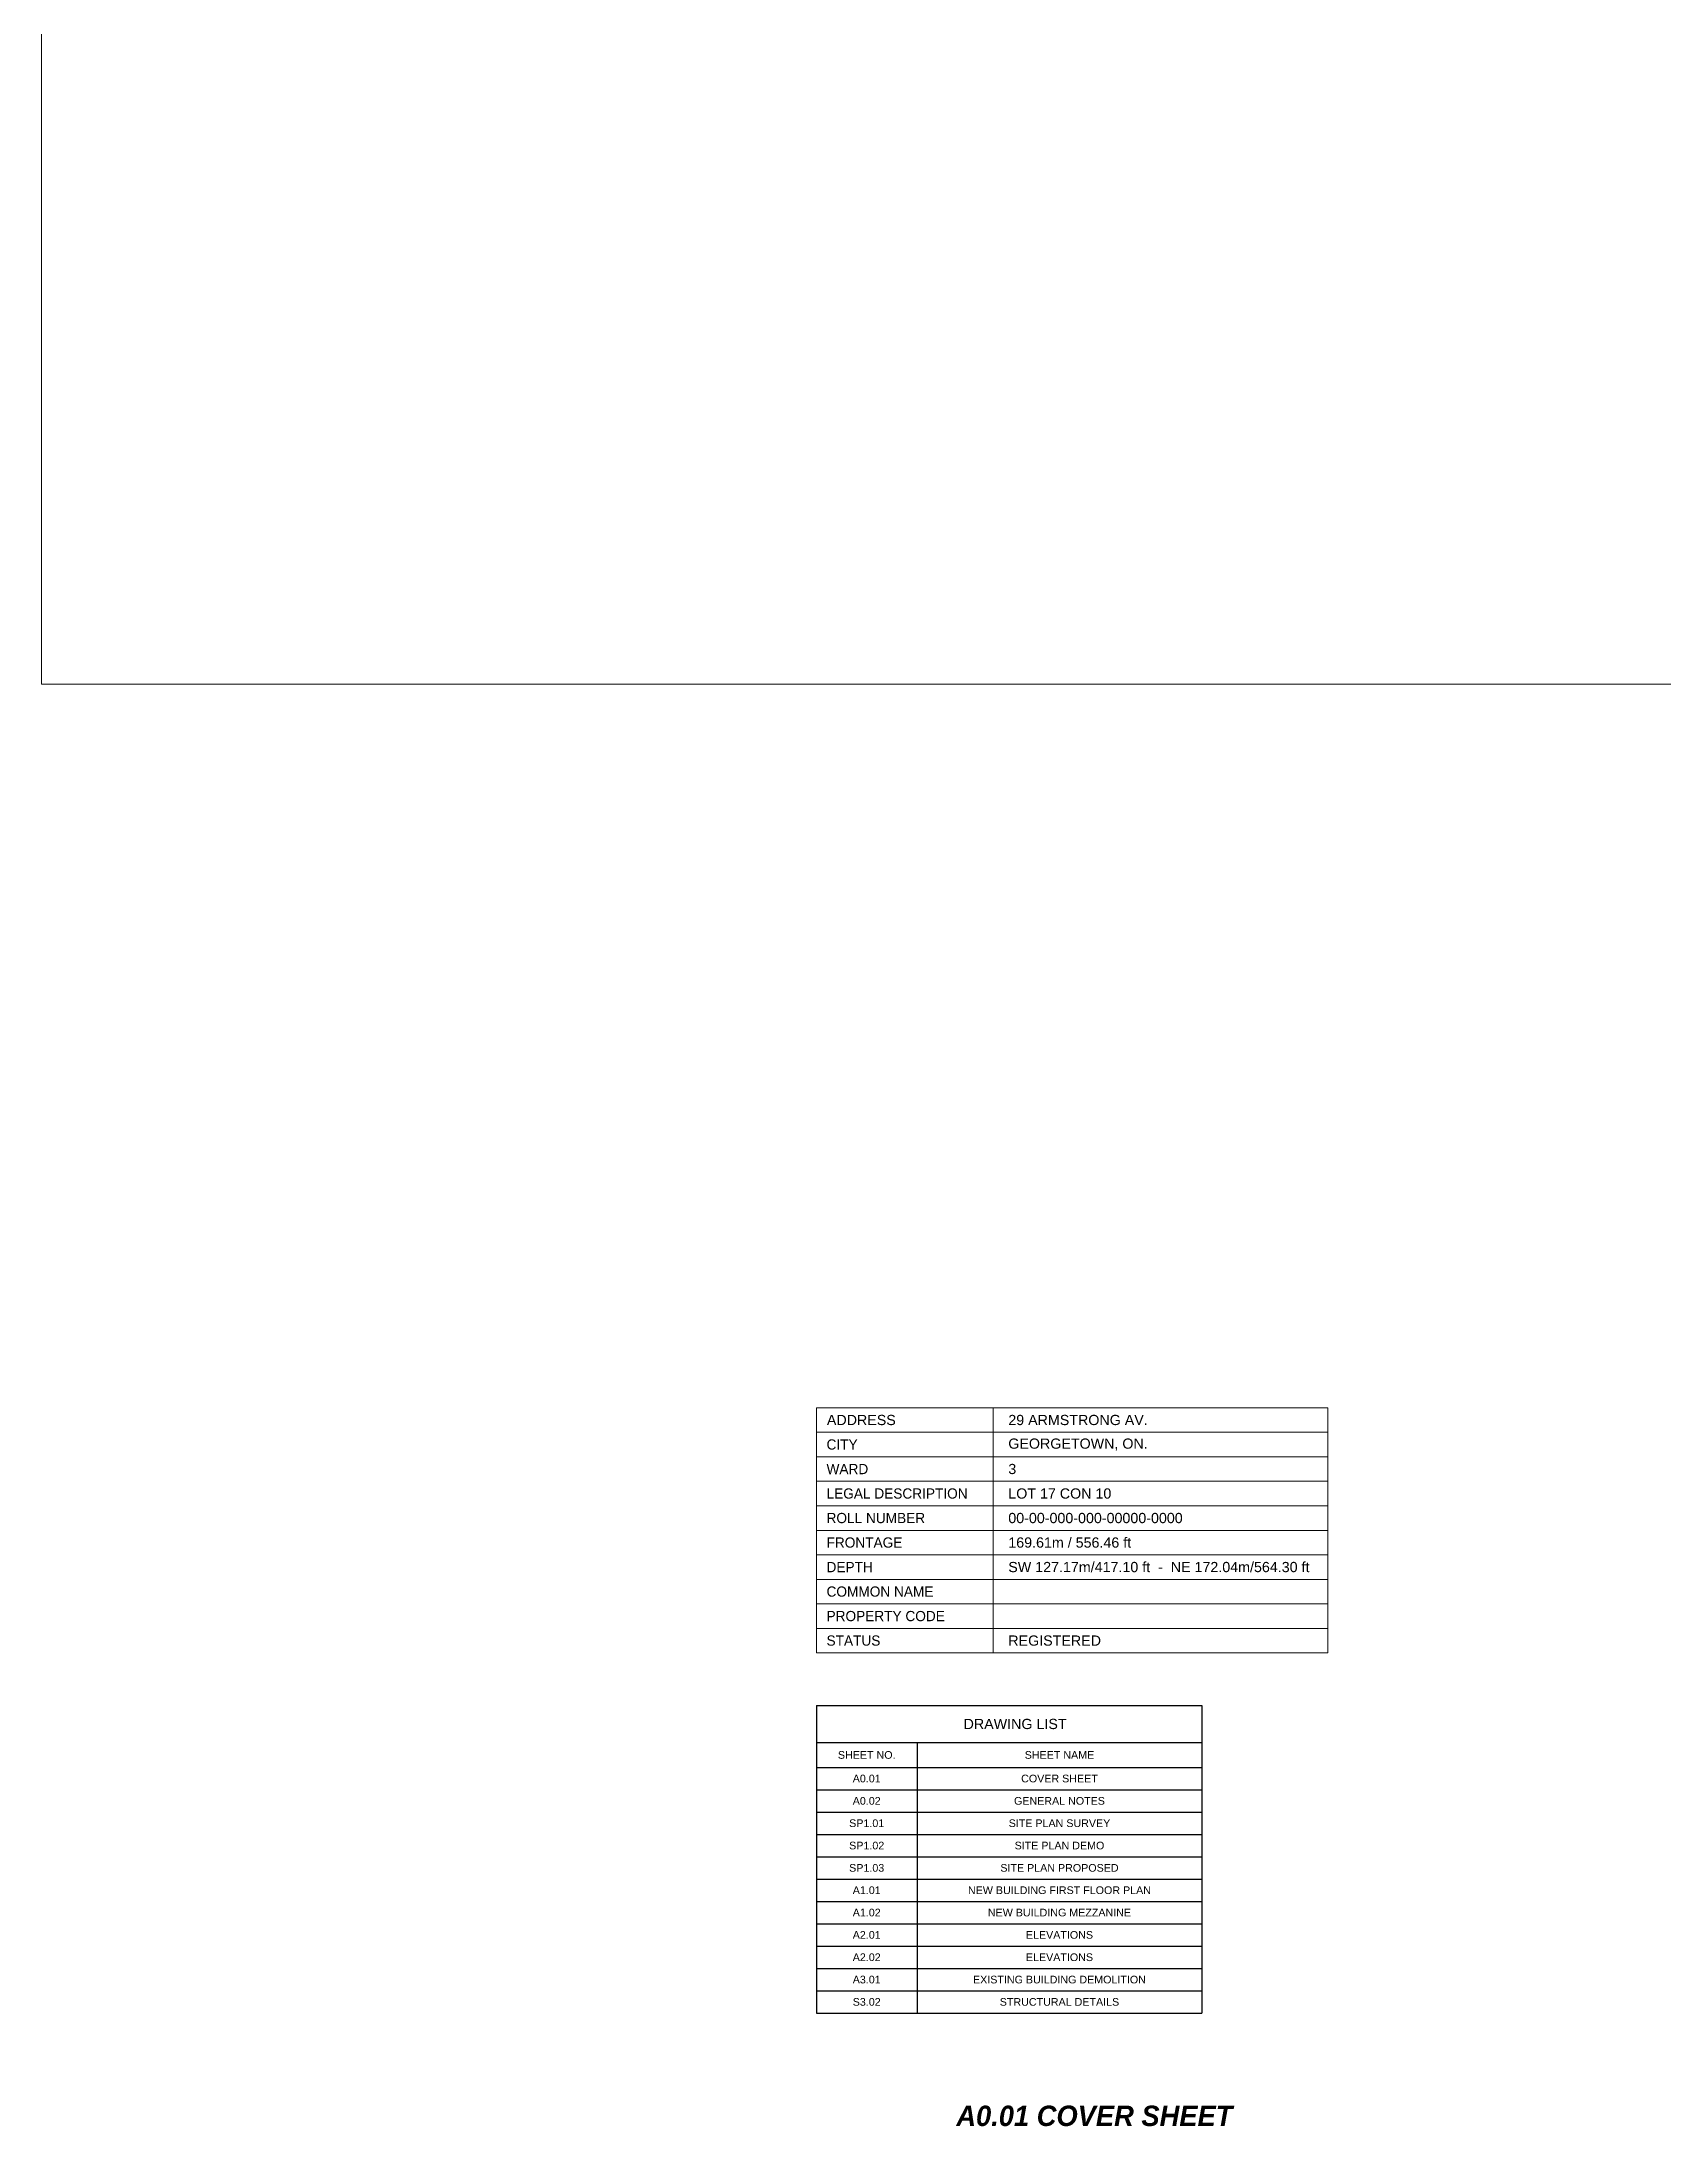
# Model space of a CAD drawing. Header units: metres. Extents: x 587 to 1372, y 780 to 1385.
# Drawn here: x 587.3 to 660, y 1177.1 to 1270.4 of the extents above; entities that cross this region are included whole.
import ezdxf

# ---------------------------------------------------------------- set-up
doc = ezdxf.new("R2010")
doc.units = ezdxf.units.M
doc.layers.get('DEFPOINTS').update_dxf_attribs({"lineweight": 5})
doc.layers.add('P_NOPLOT_TEXT', color=7, linetype='Continuous', lineweight=5, true_color=0xfc928d, plot=False)
doc.layers.add('T-TABLES', color=6, linetype='Continuous', lineweight=5)
doc.styles.add('.TABLE TEXT MED', font='GOTHIC.TTF', dxfattribs={"height": 5})
doc.styles.get("Standard").update_dxf_attribs({"font": 'arial.ttf'})
doc.styles.add('TITLE BLOCK BIG', font='GOTHICBI.TTF', dxfattribs={"height": 0.1875})

# ---------------------------------------------------------------- blocks, each defined once
blk = doc.blocks.new('*T66')
at = {"layer": 'DEFPOINTS', "color": 8, "linetype": 'ByBlock', "lineweight": 0, "transparency": 16777216}
for p, q in [((0, 0), (22.907, 0)), ((0, 0), (0, -10.973)), ((7.913, 0), (7.913, -10.973)), ((22.907, 0), (22.907, -10.973)), ((0, -1.097), (22.907, -1.097)), ((0, -2.195), (22.907, -2.195)), ((0, -3.292), (22.907, -3.292)), ((0, -4.389), (22.907, -4.389)), ((0, -5.486), (22.907, -5.486)), ((0, -6.584), (22.907, -6.584)), ((0, -7.681), (22.907, -7.681)), ((0, -8.778), (22.907, -8.778)), ((0, -9.876), (22.907, -9.876)), ((0, -10.973), (22.907, -10.973))]:
    blk.add_line(p, q, dxfattribs=at)
at = {"layer": 'T-TABLES', "color": 0, "transparency": 16777216, "char_height": 0.4572, "attachment_point": 4}
for s, insert, width in [('  ADDRESS', (0.114, -0.549), 7.68455), ('   29 ARMSTRONG AV.', (8.063, -0.549), 14.69347), ('   GEORGETOWN, ON.', (8.063, -1.646), 14.69347), ('   3', (8.063, -2.743), 14.69347), ('   LOT 17 CON 10', (8.063, -3.84), 14.69347), ('   00-00-000-000-00000-0000', (8.063, -4.938), 14.69347), ('   169.61m / 556.46 ft', (8.063, -6.035), 14.69347), ('   SW 127.17m/417.10 ft  -  NE 172.04m/564.30 ft', (8.063, -7.132), 14.69347), ('   REGISTERED', (8.063, -10.424), 14.69347)]:
    blk.add_mtext(s, dxfattribs=dict(at, insert=insert, width=width))
at = {"layer": 'T-TABLES', "color": 0, "transparency": 16777216, "char_height": 0.4572, "width": 7.68455, "attachment_point": 4, "style": '.TABLE TEXT MED'}
for s, insert in [('  CITY', (0.114, -1.646)), ('  WARD', (0.114, -2.743)), ('  LEGAL DESCRIPTION', (0.114, -3.84)), ('  ROLL NUMBER', (0.114, -4.938)), ('  FRONTAGE', (0.114, -6.035)), ('  DEPTH', (0.114, -7.132)), ('  COMMON NAME', (0.114, -8.23)), ('  PROPERTY CODE', (0.114, -9.327)), ('  STATUS', (0.114, -10.424))]:
    blk.add_mtext(s, dxfattribs=dict(at, insert=insert))
blk = doc.blocks.new('*T67')
at = {"layer": 'T-TABLES', "color": 0, "linetype": 'ByBlock', "lineweight": -2, "transparency": 16777216}
for p, q in [((0, 0), (17.267, 0)), ((0, 0), (0, -13.773)), ((17.267, 0), (17.267, -13.773)), ((0, -1.661), (17.267, -1.661)), ((4.506, -1.661), (4.506, -13.773)), ((0, -2.773), (17.267, -2.773)), ((0, -3.773), (17.267, -3.773)), ((0, -4.773), (17.267, -4.773)), ((0, -5.773), (17.267, -5.773)), ((0, -6.773), (17.267, -6.773)), ((0, -7.773), (17.267, -7.773)), ((0, -8.773), (17.267, -8.773)), ((0, -9.773), (17.267, -9.773)), ((0, -10.773), (17.267, -10.773)), ((0, -11.773), (17.267, -11.773)), ((0, -12.773), (17.267, -12.773)), ((0, -13.773), (17.267, -13.773))]:
    blk.add_line(p, q, dxfattribs=at)
at = {"layer": 'T-TABLES', "color": 0, "transparency": 16777216, "attachment_point": 5}
for s, insert, char_height, width in [('   DRAWING LIST', (8.633, -0.831), 0.4572, 17.03824), ('SHEET NO.', (2.253, -2.217), 0.3429, 4.27783), ('SHEET NAME', (10.887, -2.217), 0.3429, 12.53181), ('A0.01', (2.253, -3.273), 0.3429, 4.27783), ('COVER SHEET', (10.887, -3.273), 0.3429, 12.53181), ('A0.02', (2.253, -4.273), 0.3429, 4.27783), ('GENERAL NOTES', (10.887, -4.273), 0.3429, 12.53181), ('SP1.01', (2.253, -5.273), 0.3429, 4.27783), ('SITE PLAN SURVEY', (10.887, -5.273), 0.3429, 12.53181), ('SP1.02', (2.253, -6.273), 0.3429, 4.27783), ('SITE PLAN DEMO', (10.887, -6.273), 0.3429, 12.53181), ('SP1.03', (2.253, -7.273), 0.3429, 4.27783), ('SITE PLAN PROPOSED', (10.887, -7.273), 0.3429, 12.53181), ('A1.01', (2.253, -8.273), 0.3429, 4.27783), ('NEW BUILDING FIRST FLOOR PLAN', (10.887, -8.273), 0.3429, 12.53181), ('A1.02', (2.253, -9.273), 0.3429, 4.27783), ('NEW BUILDING MEZZANINE', (10.887, -9.273), 0.3429, 12.53181), ('A2.01', (2.253, -10.273), 0.3429, 4.27783), ('ELEVATIONS', (10.887, -10.273), 0.3429, 12.53181), ('A2.02', (2.253, -11.273), 0.3429, 4.27783), ('ELEVATIONS', (10.887, -11.273), 0.3429, 12.53181), ('A3.01', (2.253, -12.273), 0.3429, 4.27783), ('EXISTING BUILDING DEMOLITION', (10.887, -12.273), 0.3429, 12.53181), ('S3.02', (2.253, -13.273), 0.3429, 4.27783), ('STRUCTURAL DETAILS', (10.887, -13.273), 0.3429, 12.53181)]:
    blk.add_mtext(s, dxfattribs=dict(at, insert=insert, char_height=char_height, width=width))

msp = doc.modelspace()

# ---------------------------------------------------------------- linework, layer by layer
at = {"layer": 'P_NOPLOT_TEXT'}
msp.add_lwpolyline([(587.319, 1327.617), (732.592, 1327.617), (732.592, 1241.631), (587.319, 1241.631)], close=True, dxfattribs=at)

# ---------------------------------------------------------------- block references
for name, p in [('*T66', (622.021, 1209.23)), ('*T67', (622.021, 1195.904))]:
    msp.add_blockref(name, p)

# ---------------------------------------------------------------- texts
at = {"layer": 'P_NOPLOT_TEXT', "ltscale": 0.1, "style": 'TITLE BLOCK BIG'}
msp.add_text('A0.01 COVER SHEET', height=0.9144, dxfattribs=at).set_placement((628.287, 1177.077))

doc.saveas('drawing.dxf')
